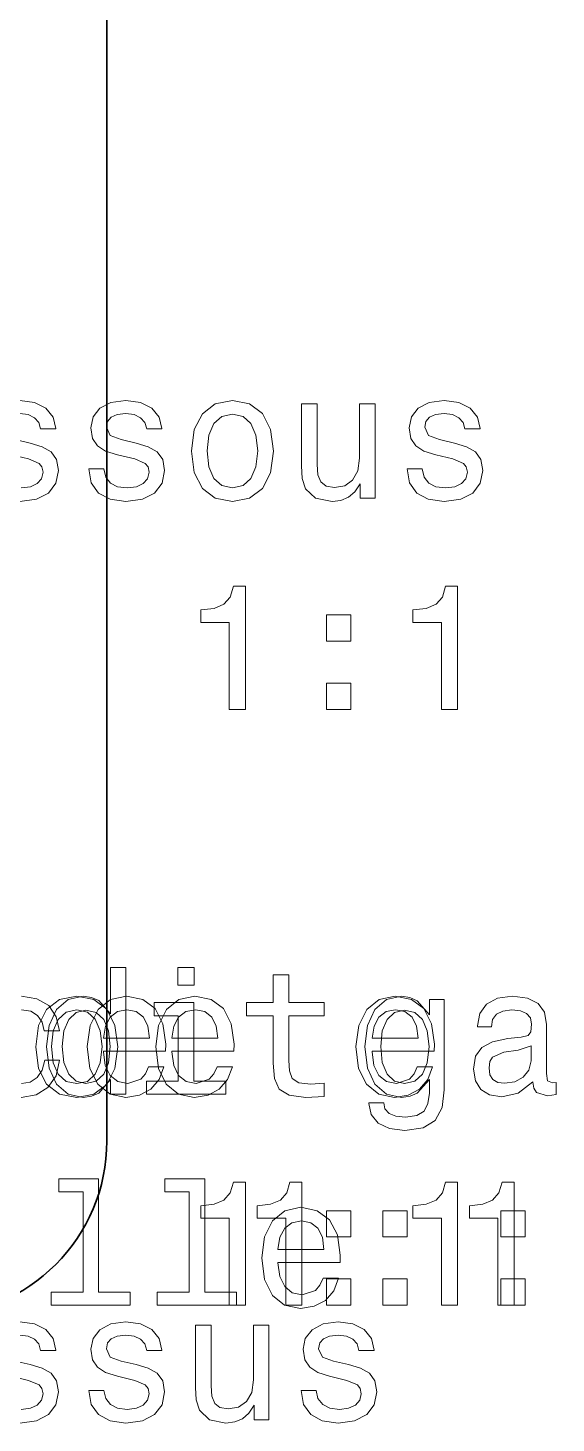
# Model space of a CAD drawing. Extents: x 321 to 837, y 218 to 648.
# Drawn here: x 456.53 to 471.65, y 286 to 325.95 of the extents above; entities that cross this region are included whole.
import ezdxf

# ---------------------------------------------------------------- set-up
doc = ezdxf.new("R2010")
doc.units = 0

msp = doc.modelspace()

# ---------------------------------------------------------------- linework, layer by layer
at = {"color": 7, "lineweight": 35}
msp.add_line((458.792, 359.841), (458.792, 294.081), dxfattribs=at)
at = {"color": 7, "lineweight": 13}
for points in [[(456.3, 314.909), (456.537, 314.879), (456.723, 314.788), (456.844, 314.652), (456.895, 314.47), (457.329, 314.47), (457.329, 314.48), (457.253, 314.808), (457.046, 315.065), (456.723, 315.227), (456.3, 315.287)], [(456.3, 312.387), (456.774, 312.453), (457.122, 312.629), (457.334, 312.912), (457.409, 313.28), (457.354, 313.598), (457.197, 313.815), (456.94, 313.956), (456.597, 314.062), (456.169, 314.163)], [(456.058, 313.729), (456.552, 313.608), (456.854, 313.482), (456.935, 313.381), (456.965, 313.23), (456.92, 313.043), (456.799, 312.902), (456.602, 312.811), (456.34, 312.781)], [(456.35, 297.841), (456.612, 297.795), (456.809, 297.679), (456.94, 297.488), (456.996, 297.236), (457.434, 297.236), (457.344, 297.639), (457.127, 297.957), (456.789, 298.153), (456.35, 298.229)], [(456.335, 295.329), (456.769, 295.405), (457.107, 295.617), (457.339, 295.95), (457.439, 296.393), (457.016, 296.393), (456.94, 296.111), (456.799, 295.899), (456.597, 295.768), (456.35, 295.728)], [(456.3, 288.526), (456.537, 288.496), (456.723, 288.405), (456.844, 288.269), (456.895, 288.087), (457.329, 288.087), (457.329, 288.097), (457.253, 288.425), (457.046, 288.682), (456.723, 288.844), (456.3, 288.904)], [(456.3, 286.004), (456.774, 286.07), (457.122, 286.246), (457.334, 286.529), (457.409, 286.897), (457.354, 287.215), (457.197, 287.431), (456.94, 287.573), (456.597, 287.679), (456.169, 287.779)], [(456.058, 287.346), (456.552, 287.225), (456.854, 287.099), (456.935, 286.998), (456.965, 286.846), (456.92, 286.66), (456.799, 286.519), (456.602, 286.428), (456.34, 286.398)]]:
    msp.add_lwpolyline(points, dxfattribs=at)
for points in [[(459.633, 314.062), (459.205, 314.163), (458.887, 314.279), (458.781, 314.516), (458.811, 314.682), (458.917, 314.803), (459.089, 314.879), (459.336, 314.909), (459.573, 314.879), (459.759, 314.788), (459.88, 314.652), (459.931, 314.47), (460.365, 314.47), (460.365, 314.48), (460.289, 314.808), (460.082, 315.065), (459.759, 315.227), (459.336, 315.287), (458.907, 315.227), (458.594, 315.06), (458.398, 314.813), (458.337, 314.501), (458.383, 314.198), (458.524, 313.986), (458.756, 313.835), (459.094, 313.729), (459.588, 313.608), (459.891, 313.482), (459.971, 313.381), (460.001, 313.23), (459.956, 313.043), (459.835, 312.902), (459.638, 312.811), (459.376, 312.781), (459.099, 312.811), (458.897, 312.917), (458.761, 313.088), (458.705, 313.325), (458.277, 313.325), (458.347, 312.922), (458.554, 312.629), (458.882, 312.453), (459.336, 312.387), (459.81, 312.453), (460.158, 312.629), (460.37, 312.912), (460.445, 313.28), (460.39, 313.598), (460.233, 313.815), (459.976, 313.956)], [(461.212, 313.835), (461.293, 313.22), (461.525, 312.766), (461.893, 312.483), (462.387, 312.387), (462.876, 312.483), (463.244, 312.761), (463.476, 313.214), (463.562, 313.835), (463.476, 314.45), (463.244, 314.909), (462.876, 315.186), (462.387, 315.287), (461.893, 315.186), (461.525, 314.904), (461.293, 314.45)], [(466.467, 315.191), (466.023, 315.191), (466.023, 313.628), (465.973, 313.265), (465.826, 313.003), (465.599, 312.841), (465.302, 312.791), (465.065, 312.831), (464.914, 312.952), (464.828, 313.159), (464.808, 313.452), (464.808, 315.191), (464.364, 315.191), (464.364, 313.411), (464.379, 313.053), (464.475, 312.756), (464.767, 312.483), (465.236, 312.387), (465.488, 312.423), (465.705, 312.513), (465.892, 312.67), (466.043, 312.897), (466.043, 312.483), (466.467, 312.483)], [(468.741, 314.062), (468.313, 314.163), (467.995, 314.279), (467.889, 314.516), (467.919, 314.682), (468.025, 314.803), (468.197, 314.879), (468.444, 314.909), (468.681, 314.879), (468.867, 314.788), (468.988, 314.652), (469.039, 314.47), (469.473, 314.47), (469.473, 314.48), (469.397, 314.808), (469.19, 315.065), (468.867, 315.227), (468.444, 315.287), (468.015, 315.227), (467.702, 315.06), (467.506, 314.813), (467.445, 314.501), (467.491, 314.198), (467.632, 313.986), (467.864, 313.835), (468.202, 313.729), (468.696, 313.608), (468.999, 313.482), (469.079, 313.381), (469.109, 313.23), (469.064, 313.043), (468.943, 312.902), (468.746, 312.811), (468.484, 312.781), (468.207, 312.811), (468.005, 312.917), (467.869, 313.088), (467.813, 313.325), (467.385, 313.325), (467.455, 312.922), (467.662, 312.629), (467.99, 312.453), (468.444, 312.387), (468.918, 312.453), (469.266, 312.629), (469.478, 312.912), (469.553, 313.28), (469.498, 313.598), (469.341, 313.815), (469.084, 313.956)], [(461.666, 313.84), (461.711, 314.294), (461.852, 314.622), (462.079, 314.823), (462.387, 314.894), (462.689, 314.823), (462.916, 314.627), (463.058, 314.294), (463.108, 313.84), (463.058, 313.381), (462.916, 313.048), (462.689, 312.846), (462.387, 312.781), (462.079, 312.846), (461.852, 313.048), (461.711, 313.381)], [(462.296, 306.436), (462.755, 306.436), (462.755, 309.962), (462.412, 309.962), (462.321, 309.654), (462.14, 309.447), (461.862, 309.326), (461.479, 309.286), (461.479, 308.928), (462.296, 308.928)], [(468.368, 306.436), (468.827, 306.436), (468.827, 309.962), (468.484, 309.962), (468.393, 309.654), (468.212, 309.447), (467.934, 309.326), (467.551, 309.286), (467.551, 308.928), (468.368, 308.928)], [(465.075, 308.393), (465.771, 308.393), (465.771, 309.145), (465.075, 309.145)], [(465.075, 306.436), (465.771, 306.436), (465.771, 307.188), (465.075, 307.188)], [(458.893, 295.844), (458.893, 295.425), (459.337, 295.425), (459.337, 299.046), (458.898, 299.046), (458.898, 297.72), (458.56, 298.103), (458.353, 298.194), (458.116, 298.229), (457.688, 298.128), (457.355, 297.846), (457.138, 297.392), (457.062, 296.782), (457.138, 296.171), (457.355, 295.713), (457.688, 295.425), (458.116, 295.329), (458.353, 295.365), (458.565, 295.455)], [(461.295, 299.046), (460.826, 299.046), (460.826, 298.542), (461.295, 298.542)], [(463.555, 297.664), (463.555, 296.308), (463.585, 295.869), (463.726, 295.566), (464.009, 295.39), (464.488, 295.329), (465.012, 295.354), (465.012, 295.738), (464.629, 295.707), (464.281, 295.748), (464.094, 295.874), (464.014, 296.086), (463.999, 296.383), (463.999, 297.664), (465.012, 297.664), (465.012, 298.043), (463.999, 298.043), (463.999, 298.834), (463.555, 298.834), (463.555, 298.043), (462.788, 298.043), (462.788, 297.664)], [(456.757, 296.777), (456.837, 296.161), (457.069, 295.707), (457.437, 295.425), (457.932, 295.329), (458.421, 295.425), (458.789, 295.702), (459.021, 296.156), (459.107, 296.777), (459.021, 297.392), (458.789, 297.851), (458.421, 298.128), (457.932, 298.229), (457.437, 298.128), (457.069, 297.846), (456.837, 297.392)], [(458.695, 296.651), (460.47, 296.651), (460.475, 296.857), (460.395, 297.437), (460.173, 297.871), (459.82, 298.133), (459.351, 298.229), (458.892, 298.128), (458.539, 297.846), (458.312, 297.387), (458.231, 296.782), (458.307, 296.161), (458.534, 295.707), (458.882, 295.425), (459.336, 295.329), (459.729, 295.395), (460.052, 295.566), (460.289, 295.839), (460.425, 296.202), (459.986, 296.202), (459.896, 296), (459.764, 295.849), (459.391, 295.728), (459.104, 295.783), (458.887, 295.96), (458.746, 296.247), (458.695, 296.635)], [(461.28, 295.798), (461.28, 298.043), (460.141, 298.043), (460.141, 297.664), (460.837, 297.664), (460.837, 295.798), (459.929, 295.798), (459.929, 295.425), (462.198, 295.425), (462.198, 295.798)], [(460.653, 296.651), (462.428, 296.651), (462.433, 296.857), (462.353, 297.437), (462.131, 297.871), (461.778, 298.133), (461.309, 298.229), (460.85, 298.128), (460.497, 297.846), (460.27, 297.387), (460.189, 296.782), (460.265, 296.161), (460.492, 295.707), (460.84, 295.425), (461.294, 295.329), (461.687, 295.395), (462.01, 295.566), (462.247, 295.839), (462.383, 296.202), (461.944, 296.202), (461.853, 296), (461.722, 295.849), (461.349, 295.728), (461.062, 295.783), (460.845, 295.96), (460.704, 296.247), (460.653, 296.635)], [(466.384, 296.651), (468.159, 296.651), (468.164, 296.857), (468.084, 297.437), (467.862, 297.871), (467.509, 298.133), (467.04, 298.229), (466.581, 298.128), (466.228, 297.846), (466.001, 297.387), (465.92, 296.782), (465.996, 296.161), (466.223, 295.707), (466.571, 295.425), (467.025, 295.329), (467.418, 295.395), (467.741, 295.566), (467.978, 295.839), (468.114, 296.202), (467.675, 296.202), (467.584, 296), (467.453, 295.849), (467.08, 295.728), (466.793, 295.783), (466.576, 295.96), (466.434, 296.247), (466.384, 296.635)], [(468.445, 295.546), (468.445, 298.133), (468.021, 298.133), (468.021, 297.695), (467.673, 298.093), (467.462, 298.194), (467.225, 298.229), (466.796, 298.128), (466.463, 297.846), (466.246, 297.392), (466.17, 296.782), (466.246, 296.166), (466.463, 295.713), (466.796, 295.425), (467.225, 295.329), (467.467, 295.365), (467.668, 295.455), (468.021, 295.839), (468.021, 295.455), (467.981, 295.153), (467.87, 294.936), (467.658, 294.81), (467.341, 294.764), (467.063, 294.795), (466.866, 294.87), (466.75, 295.001), (466.715, 295.178), (466.286, 295.178), (466.286, 295.158), (466.352, 294.835), (466.554, 294.593), (466.877, 294.437), (467.315, 294.381), (467.84, 294.457), (468.188, 294.669), (468.384, 295.037)], [(470.982, 295.778), (470.982, 295.763), (471.007, 295.591), (471.083, 295.47), (471.4, 295.375), (471.647, 295.415), (471.647, 295.758), (471.542, 295.743), (471.4, 295.808), (471.375, 296.01), (471.375, 297.412), (471.315, 297.77), (471.138, 298.022), (470.83, 298.174), (470.397, 298.229), (469.973, 298.169), (469.66, 297.997), (469.464, 297.73), (469.398, 297.377), (469.398, 297.347), (469.797, 297.347), (469.832, 297.558), (469.943, 297.71), (470.124, 297.8), (470.382, 297.836), (470.629, 297.811), (470.805, 297.735), (470.911, 297.604), (470.946, 297.422), (470.926, 297.21), (470.846, 297.104), (470.644, 297.054), (470.266, 297.014), (469.832, 296.923), (469.524, 296.762), (469.343, 296.509), (469.287, 296.136), (469.338, 295.803), (469.494, 295.556), (469.746, 295.4), (470.094, 295.344), (470.563, 295.45)], [(457.21, 296.782), (457.256, 297.236), (457.397, 297.563), (457.624, 297.765), (457.932, 297.836), (458.234, 297.765), (458.461, 297.568), (458.602, 297.236), (458.653, 296.782), (458.602, 296.323), (458.461, 295.99), (458.234, 295.788), (457.932, 295.723), (457.624, 295.788), (457.397, 295.99), (457.256, 296.323)], [(458.192, 297.831), (458.485, 297.76), (458.707, 297.563), (458.838, 297.236), (458.888, 296.782), (458.838, 296.323), (458.707, 295.995), (458.485, 295.793), (458.192, 295.728), (457.915, 295.793), (457.703, 295.995), (457.562, 296.328), (457.516, 296.782), (457.562, 297.231), (457.703, 297.558), (457.915, 297.76)], [(458.695, 297.024), (458.751, 297.372), (458.887, 297.629), (459.094, 297.785), (459.366, 297.841), (459.633, 297.785), (459.84, 297.629), (459.966, 297.372), (460.012, 297.024)], [(460.653, 297.024), (460.709, 297.372), (460.845, 297.629), (461.052, 297.785), (461.324, 297.841), (461.591, 297.785), (461.798, 297.629), (461.924, 297.372), (461.969, 297.024)], [(466.384, 297.024), (466.44, 297.372), (466.576, 297.629), (466.782, 297.785), (467.055, 297.841), (467.322, 297.785), (467.529, 297.629), (467.655, 297.372), (467.7, 297.024)], [(466.629, 296.782), (466.675, 297.231), (466.811, 297.563), (467.023, 297.76), (467.305, 297.831), (467.603, 297.76), (467.825, 297.563), (467.961, 297.231), (468.011, 296.782), (467.961, 296.323), (467.825, 295.995), (467.603, 295.793), (467.305, 295.728), (467.023, 295.793), (466.811, 295.995), (466.675, 296.328)], [(470.931, 296.373), (470.871, 296.111), (470.709, 295.909), (470.467, 295.778), (470.17, 295.733), (469.978, 295.758), (469.842, 295.839), (469.756, 295.98), (469.731, 296.177), (469.751, 296.353), (469.832, 296.479), (470.155, 296.62), (470.563, 296.681), (470.931, 296.802)], [(458.111, 292.626), (458.111, 289.751), (457.199, 289.751), (457.199, 289.378), (459.463, 289.378), (459.463, 289.751), (458.555, 289.751), (458.555, 292.999), (457.415, 292.999), (457.415, 292.626)], [(461.147, 292.626), (461.147, 289.751), (460.235, 289.751), (460.235, 289.378), (462.499, 289.378), (462.499, 289.751), (461.591, 289.751), (461.591, 292.999), (460.451, 292.999), (460.451, 292.626)], [(462.296, 289.378), (462.755, 289.378), (462.755, 292.903), (462.412, 292.903), (462.321, 292.596), (462.14, 292.389), (461.862, 292.268), (461.479, 292.228), (461.479, 291.87), (462.296, 291.87)], [(463.913, 289.378), (464.372, 289.378), (464.372, 292.903), (464.029, 292.903), (463.938, 292.596), (463.757, 292.389), (463.479, 292.268), (463.096, 292.228), (463.096, 291.87), (463.913, 291.87)], [(468.368, 289.378), (468.827, 289.378), (468.827, 292.903), (468.484, 292.903), (468.393, 292.596), (468.212, 292.389), (467.934, 292.268), (467.551, 292.228), (467.551, 291.87), (468.368, 291.87)], [(469.985, 289.378), (470.444, 289.378), (470.444, 292.903), (470.101, 292.903), (470.01, 292.596), (469.829, 292.389), (469.551, 292.268), (469.168, 292.228), (469.168, 291.87), (469.985, 291.87)], [(463.689, 290.604), (465.464, 290.604), (465.469, 290.811), (465.389, 291.39), (465.167, 291.824), (464.814, 292.086), (464.345, 292.182), (463.886, 292.081), (463.533, 291.799), (463.306, 291.34), (463.225, 290.735), (463.301, 290.115), (463.528, 289.661), (463.876, 289.378), (464.33, 289.282), (464.723, 289.348), (465.046, 289.519), (465.283, 289.792), (465.419, 290.155), (464.98, 290.155), (464.889, 289.953), (464.758, 289.802), (464.385, 289.681), (464.098, 289.736), (463.881, 289.913), (463.74, 290.2), (463.689, 290.589)], [(465.075, 291.335), (465.771, 291.335), (465.771, 292.086), (465.075, 292.086)], [(466.692, 291.335), (467.388, 291.335), (467.388, 292.086), (466.692, 292.086)], [(470.069, 291.335), (470.765, 291.335), (470.765, 292.086), (470.069, 292.086)], [(463.689, 290.977), (463.745, 291.325), (463.881, 291.582), (464.088, 291.738), (464.36, 291.794), (464.627, 291.738), (464.834, 291.582), (464.96, 291.325), (465.005, 290.977)], [(465.075, 289.378), (465.771, 289.378), (465.771, 290.13), (465.075, 290.13)], [(466.692, 289.378), (467.388, 289.378), (467.388, 290.13), (466.692, 290.13)], [(470.069, 289.378), (470.765, 289.378), (470.765, 290.13), (470.069, 290.13)], [(459.633, 287.679), (459.205, 287.779), (458.887, 287.895), (458.781, 288.132), (458.811, 288.299), (458.917, 288.42), (459.089, 288.496), (459.336, 288.526), (459.573, 288.496), (459.759, 288.405), (459.88, 288.269), (459.931, 288.087), (460.365, 288.087), (460.365, 288.097), (460.289, 288.425), (460.082, 288.682), (459.759, 288.844), (459.336, 288.904), (458.907, 288.844), (458.594, 288.677), (458.398, 288.43), (458.337, 288.117), (458.383, 287.815), (458.524, 287.603), (458.756, 287.452), (459.094, 287.346), (459.588, 287.225), (459.891, 287.099), (459.971, 286.998), (460.001, 286.846), (459.956, 286.66), (459.835, 286.519), (459.638, 286.428), (459.376, 286.398), (459.099, 286.428), (458.897, 286.534), (458.761, 286.705), (458.705, 286.942), (458.277, 286.942), (458.347, 286.539), (458.554, 286.246), (458.882, 286.07), (459.336, 286.004), (459.81, 286.07), (460.158, 286.246), (460.37, 286.529), (460.445, 286.897), (460.39, 287.215), (460.233, 287.431), (459.976, 287.573)], [(465.705, 287.679), (465.277, 287.779), (464.959, 287.895), (464.853, 288.132), (464.883, 288.299), (464.989, 288.42), (465.161, 288.496), (465.408, 288.526), (465.645, 288.496), (465.831, 288.405), (465.952, 288.269), (466.003, 288.087), (466.437, 288.087), (466.437, 288.097), (466.361, 288.425), (466.154, 288.682), (465.831, 288.844), (465.408, 288.904), (464.979, 288.844), (464.666, 288.677), (464.47, 288.43), (464.409, 288.117), (464.455, 287.815), (464.596, 287.603), (464.828, 287.452), (465.166, 287.346), (465.66, 287.225), (465.963, 287.099), (466.043, 286.998), (466.073, 286.846), (466.028, 286.66), (465.907, 286.519), (465.71, 286.428), (465.448, 286.398), (465.171, 286.428), (464.969, 286.534), (464.833, 286.705), (464.777, 286.942), (464.349, 286.942), (464.419, 286.539), (464.626, 286.246), (464.954, 286.07), (465.408, 286.004), (465.882, 286.07), (466.23, 286.246), (466.442, 286.529), (466.517, 286.897), (466.462, 287.215), (466.305, 287.431), (466.048, 287.573)], [(463.431, 288.808), (462.987, 288.808), (462.987, 287.245), (462.937, 286.882), (462.79, 286.619), (462.563, 286.458), (462.266, 286.408), (462.029, 286.448), (461.878, 286.569), (461.792, 286.776), (461.772, 287.068), (461.772, 288.808), (461.328, 288.808), (461.328, 287.028), (461.343, 286.67), (461.439, 286.372), (461.731, 286.1), (462.2, 286.004), (462.452, 286.039), (462.669, 286.13), (462.856, 286.287), (463.007, 286.514), (463.007, 286.1), (463.431, 286.1)]]:
    msp.add_lwpolyline(points, close=True, dxfattribs=at)
at = {"color": 7, "lineweight": 35}
msp.add_arc((453.792, 294.081), 5, 270, 360, dxfattribs=at)

doc.saveas('drawing.dxf')
